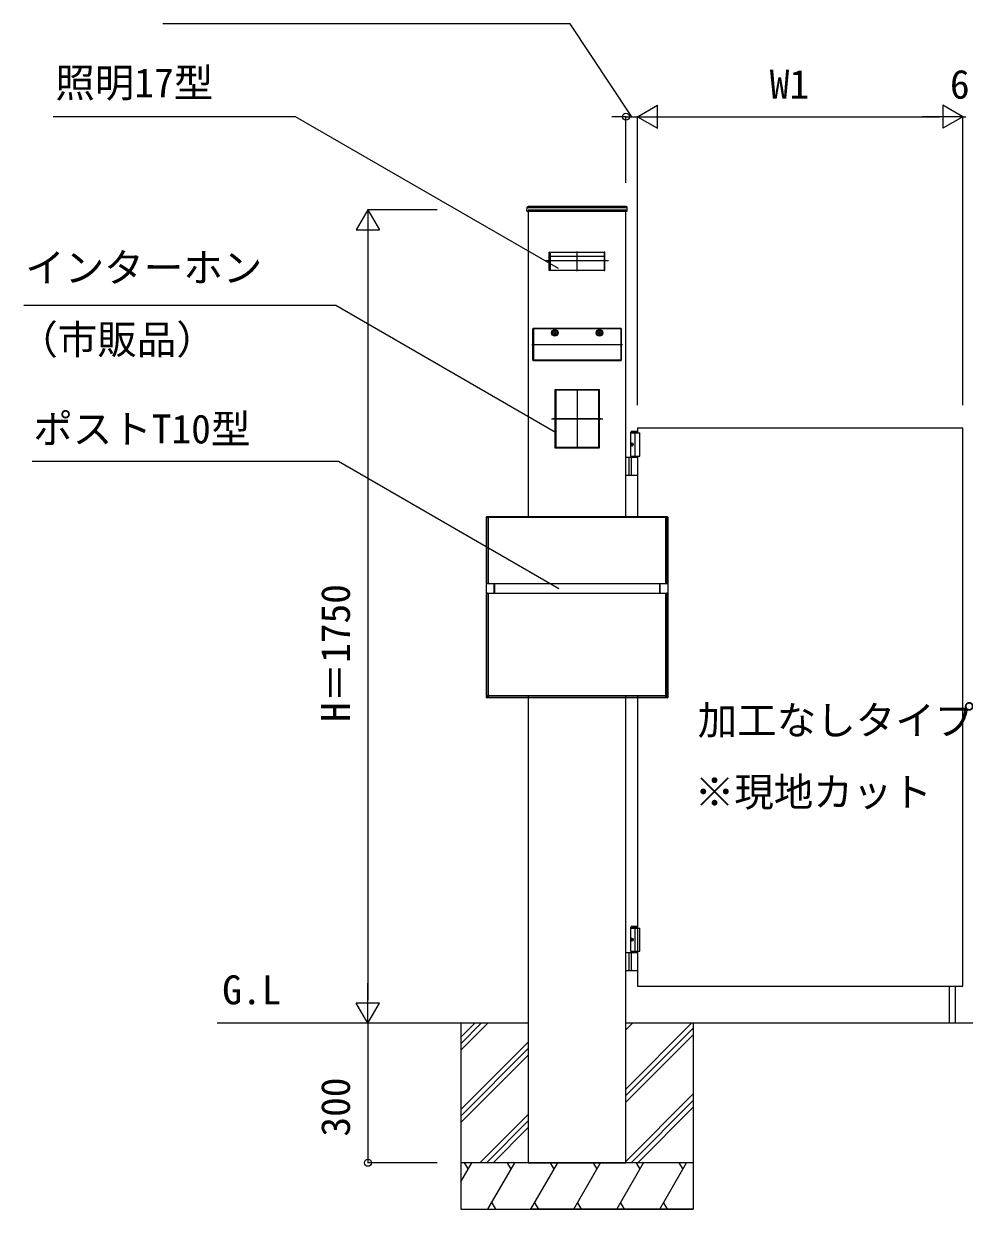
# Model space of a CAD drawing. Units: millimetres, scale not verified. Extents: x -4375 to 4375, y -6504 to 6475.
# Drawn here: x 405 to 2428, y -1714 to 836 of the extents above; entities that cross this region are included whole.
import ezdxf
from ezdxf.enums import TextEntityAlignment as Align

# ---------------------------------------------------------------- set-up
doc = ezdxf.new("R2010")
doc.units = ezdxf.units.MM
doc.header["$LTSCALE"] = 30
for name, color, linetype in [('0-1_USER1', 3, 'Continuous'), ('0-2_YKK_A1', 4, 'Continuous'), ('0-3_YKK_D', 6, 'Continuous')]:
    doc.layers.add(name, color=color, linetype=linetype)
doc.styles.add('ＭＳ ゴシック', font='')
doc.styles.get('ＭＳ ゴシック').set_extended_font_data('MS Gothic')

msp = doc.modelspace()

# ---------------------------------------------------------------- linework, layer by layer
at = {"layer": '0-2_YKK_A1'}
for p, q in [((1487.18, 433.34), (1487.6, 441.44)), ((1701.97, 440.34), (1488.49, 440.34)), ((1700.86, 443.34), (1489.6, 443.34)), ((1490.23, 436.34), (1490.23, 433.34)), ((1490.23, 436.34), (1700.23, 436.34)), ((1703.28, 433.34), (1702.86, 441.44)), ((1487.23, 433.34), (1703.28, 433.34)), ((1490.23, 433.34), (1490.23, -224.66)), ((1653.23, 344.15), (1537.23, 344.15)), ((1537.23, 336.15), (1653.23, 336.15)), ((1595.23, 303.85), (1595.23, 346.65)), ((1662.73, 326.34), (1527.73, 326.34)), ((1537.23, 306.35), (1653.23, 306.35)), ((1501.23, 181.34), (1500.23, 180.34)), ((1500.23, 112.34), (1500.23, 180.34)), ((1690.23, 180.34), (1500.23, 180.34)), ((1501.23, 181.34), (1689.23, 181.34)), ((1501.23, 181.34), (1501.23, 111.34)), ((1689.23, 181.34), (1689.23, 111.34)), ((1690.23, 180.34), (1689.23, 181.34)), ((1690.23, 180.34), (1690.23, 112.34)), ((1547.74, 169.81), (1547.74, 168.79)), ((1642.72, 169.81), (1642.72, 168.79)), ((1497.73, 146.34), (1692.73, 146.34)), ((1690.23, 112.34), (1500.23, 112.34)), ((1501.23, 111.34), (1500.23, 112.34)), ((1689.23, 111.34), (1501.23, 111.34)), ((1690.23, 112.34), (1689.23, 111.34)), ((1642.48, 49.04), (1547.98, 49.04)), ((1548.03, 47.84), (1548.03, -75.16)), ((1595.23, 50.34), (1595.23, -77.66)), ((1642.43, 47.84), (1642.43, -75.16)), ((1540.03, -13.66), (1650.43, -13.66)), ((1646.14, -13.66), (1543.13, -13.66)), ((1710.73, -42.66), (1711.88, -40.66)), ((1710.73, -42.66), (1710.73, -43.66)), ((1725.23, -42.66), (1710.73, -42.66)), ((1710.73, -93.66), (1710.73, -43.66)), ((1710.73, -43.66), (1730.23, -43.66)), ((1725.23, -43.66), (1710.73, -43.66)), ((1725.23, -40.66), (1711.88, -40.66)), ((1720.23, -93.66), (1720.23, -43.66)), ((2425.23, -33.66), (1725.23, -33.66)), ((1725.23, -33.66), (1725.23, -43.66)), ((2425.23, -1233.66), (2425.23, -33.66)), ((1642.48, -76.36), (1547.98, -76.36)), ((1712.02, -66.56), (1711.43, -66.56)), ((1712.02, -70.76), (1711.43, -70.76)), ((1713.04, -68.24), (1712.45, -68.24)), ((1713.04, -69.08), (1712.45, -69.08)), ((1725.23, -96.91), (1700.23, -96.91)), ((1706.73, -96.91), (1706.73, -134.91)), ((1710.73, -93.66), (1710.73, -96.91)), ((1712.42, -133.41), (1712.42, -98.41)), ((1715.88, -93.66), (1715.88, -96.91)), ((1725.23, -94.16), (1725.23, -224.66)), ((1700.23, -134.91), (1725.23, -134.91)), ((1400.23, -612.66), (1400.23, -224.66)), ((1401.23, -223.66), (1789.23, -223.66)), ((1401.23, -226.66), (1401.23, -225.66)), ((1401.23, -366.21), (1401.23, -226.66)), ((1402.23, -224.66), (1404.23, -224.66)), ((1404.23, -226.66), (1404.23, -366.21)), ((1404.33, -224.66), (1786.13, -224.66)), ((1404.33, -226.66), (1404.33, -224.66)), ((1404.33, -366.21), (1404.33, -226.66)), ((1786.23, -224.66), (1786.13, -224.66)), ((1786.13, -224.66), (1786.13, -226.66)), ((1786.13, -226.66), (1786.13, -366.21)), ((1786.23, -366.21), (1786.23, -226.66)), ((1789.23, -225.66), (1789.23, -226.66)), ((1789.23, -226.66), (1789.23, -366.21)), ((1790.23, -224.66), (1790.23, -612.66)), ((1401.23, -367.21), (1401.23, -366.21)), ((1404.33, -368.21), (1404.33, -366.21)), ((1786.13, -368.21), (1404.33, -368.21)), ((1416.23, -368.21), (1416.23, -388.21)), ((1417.23, -368.21), (1417.23, -388.21)), ((1773.23, -388.21), (1773.23, -368.21)), ((1774.23, -388.21), (1774.23, -368.21)), ((1786.13, -366.21), (1786.13, -368.21)), ((1786.23, -368.21), (1786.23, -366.21)), ((1788.23, -368.21), (1786.23, -368.21)), ((1789.23, -366.21), (1789.23, -367.21)), ((1401.23, -390.21), (1401.23, -389.21)), ((1401.23, -607.83), (1401.23, -390.21)), ((1402.23, -388.21), (1402.23, -390.21)), ((1402.23, -388.21), (1404.23, -388.21)), ((1404.23, -388.21), (1404.23, -390.21)), ((1404.23, -390.21), (1404.23, -607.83)), ((1404.33, -388.21), (1786.13, -388.21)), ((1404.33, -390.21), (1404.33, -388.21)), ((1404.33, -607.83), (1404.33, -390.21)), ((1786.13, -388.21), (1786.13, -390.21)), ((1786.13, -390.21), (1786.13, -607.83)), ((1786.23, -388.21), (1788.23, -388.21)), ((1786.23, -390.21), (1786.23, -388.21)), ((1786.23, -607.83), (1786.23, -390.21)), ((1789.23, -389.21), (1789.23, -390.21)), ((1789.23, -390.21), (1789.23, -607.83)), ((1401.23, -608.54), (1401.23, -607.83)), ((1401.23, -611.66), (1401.23, -611.48)), ((1402.23, -609.25), (1402.23, -612.37)), ((1404.23, -609.25), (1402.23, -609.25)), ((1404.23, -607.83), (1404.23, -609.25)), ((1404.23, -609.25), (1404.23, -612.37)), ((1786.13, -609.25), (1404.33, -609.25)), ((1490.23, -609.25), (1490.23, -1313.66)), ((1700.23, -1313.66), (1700.23, -609.25)), ((1725.23, -609.25), (1725.23, -1233.66)), ((1786.13, -607.83), (1786.13, -609.25)), ((1786.13, -609.25), (1786.13, -612.37)), ((1786.23, -609.25), (1786.23, -607.83)), ((1788.23, -609.25), (1786.23, -609.25)), ((1786.23, -612.37), (1786.23, -609.25)), ((1789.23, -607.83), (1789.23, -608.54)), ((1789.23, -608.54), (1789.23, -611.25)), ((1789.23, -611.25), (1789.23, -611.48)), ((1789.23, -611.48), (1789.23, -611.66)), ((1789.23, -613.66), (1401.23, -613.66)), ((1402.23, -612.37), (1404.23, -612.37)), ((1402.23, -612.65), (1403.12, -612.65)), ((1402.23, -612.66), (1403.23, -612.66)), ((1404.23, -612.66), (1404.33, -612.66)), ((1404.33, -612.37), (1786.13, -612.37)), ((1786.13, -612.66), (1404.33, -612.66)), ((1786.13, -612.37), (1786.13, -612.66)), ((1786.13, -612.66), (1786.23, -612.66)), ((1786.23, -612.66), (1786.23, -612.37)), ((1787.23, -612.66), (1786.23, -612.66)), ((1787.39, -612.64), (1787.23, -612.66)), ((1787.23, -612.66), (1788.23, -612.66)), ((1787.34, -612.65), (1788.23, -612.65)), ((1710.73, -1107.66), (1711.88, -1105.66)), ((1710.73, -1107.66), (1710.73, -1108.66)), ((1725.23, -1107.66), (1710.73, -1107.66)), ((1710.73, -1158.66), (1710.73, -1108.66)), ((1710.73, -1108.66), (1730.23, -1108.66)), ((1725.23, -1108.66), (1710.73, -1108.66)), ((1725.23, -1105.66), (1711.88, -1105.66)), ((1720.23, -1158.66), (1720.23, -1108.66)), ((1712.02, -1131.56), (1711.43, -1131.56)), ((1712.02, -1135.76), (1711.43, -1135.76)), ((1713.04, -1133.24), (1712.45, -1133.24)), ((1713.04, -1134.08), (1712.45, -1134.08)), ((1725.23, -1161.91), (1700.23, -1161.91)), ((1706.73, -1161.91), (1706.73, -1199.91)), ((1710.73, -1158.66), (1710.73, -1161.91)), ((1712.42, -1198.41), (1712.42, -1163.41)), ((1715.88, -1158.66), (1715.88, -1161.91)), ((1700.23, -1199.91), (1725.23, -1199.91)), ((1725.23, -1233.66), (2425.23, -1233.66)), ((2396.33, -1313.66), (2396.33, -1233.66)), ((2409.33, -1313.66), (2409.33, -1233.66)), ((1490.23, -1313.66), (820.8, -1313.66)), ((1345.23, -1357.56), (1389.13, -1313.66)), ((1345.23, -1343.42), (1374.99, -1313.66)), ((1345.23, -1371.7), (1403.27, -1313.66)), ((1345.23, -1313.66), (1345.23, -1713.66)), ((1490.23, -1313.66), (1490.23, -1613.66)), ((1700.23, -1313.69), (1700.25, -1313.66)), ((1700.23, -1327.83), (1714.4, -1313.66)), ((1700.23, -1455.11), (1841.68, -1313.66)), ((3156.23, -1313.66), (1700.23, -1313.66)), ((1700.23, -1469.25), (1845.23, -1324.25)), ((1845.23, -1313.66), (1845.23, -1713.66)), ((1700.23, -1483.39), (1845.23, -1338.39)), ((1345.23, -1498.98), (1490.23, -1353.98)), ((1345.23, -1513.12), (1490.23, -1368.12)), ((1345.23, -1527.27), (1490.23, -1382.27)), ((1700.23, -1610.67), (1845.23, -1465.67)), ((1711.38, -1613.66), (1845.23, -1479.81)), ((1725.52, -1613.66), (1845.23, -1493.96)), ((1386.11, -1613.66), (1490.23, -1509.55)), ((1400.25, -1613.66), (1490.23, -1523.69)), ((1414.4, -1613.66), (1490.23, -1537.83)), ((1845.23, -1613.66), (1345.23, -1613.66)), ((1345.23, -1654.33), (1368.71, -1613.66)), ((1352.49, -1613.66), (1360.6, -1627.7)), ((1403.35, -1713.66), (1461.08, -1613.66)), ((1444.87, -1613.66), (1452.98, -1627.7)), ((1490.23, -1613.66), (1700.23, -1613.66)), ((1844.23, -1613.66), (1494.23, -1613.66)), ((1495.73, -1713.66), (1553.46, -1613.66)), ((1537.25, -1613.66), (1545.35, -1627.7)), ((1588.1, -1713.66), (1645.84, -1613.66)), ((1629.62, -1613.66), (1637.73, -1627.7)), ((1680.48, -1713.66), (1738.21, -1613.66)), ((1722, -1613.66), (1730.11, -1627.7)), ((1772.85, -1713.66), (1830.59, -1613.66)), ((1814.37, -1613.66), (1822.48, -1627.7)), ((1411.46, -1699.62), (1419.56, -1713.66)), ((1503.83, -1699.62), (1511.94, -1713.66)), ((1596.21, -1699.62), (1604.31, -1713.66)), ((1688.58, -1699.62), (1696.69, -1713.66)), ((1780.96, -1699.62), (1789.07, -1713.66)), ((1345.23, -1713.66), (1845.23, -1713.66)), ((1844.23, -1713.66), (1494.23, -1713.66))]:
    msp.add_line(p, q, dxfattribs=at)
for points in [[(1700.23, -224.66), (1700.23, 433.34), (1700.23, 436.34)], [(1545.7, 170.83), (1544.68, 170.83), (1544.68, 171.85), (1545.7, 171.85)], [(1546.72, 172.87), (1546.72, 173.89), (1547.74, 173.89), (1547.74, 172.87)], [(1547.74, 168.79), (1546.72, 168.79), (1546.72, 169.81)], [(1548.76, 171.85), (1549.78, 171.85), (1549.78, 170.83), (1548.76, 170.83)], [(1641.7, 171.85), (1640.68, 171.85), (1640.68, 170.83), (1641.7, 170.83)], [(1643.74, 172.87), (1643.74, 173.89), (1642.72, 173.89), (1642.72, 172.87)], [(1642.72, 168.79), (1643.74, 168.79), (1643.74, 169.81)], [(1644.76, 170.83), (1645.78, 170.83), (1645.78, 171.85), (1644.76, 171.85)], [(1547.73, 47.84), (1549.23, 47.84), (1549.23, -75.16), (1547.73, -75.16)], [(1642.48, 49.34), (1642.48, 47.84), (1547.98, 47.84), (1547.98, 49.34)], [(1642.73, 47.84), (1641.23, 47.84), (1641.23, -75.16), (1642.73, -75.16)], [(1710.73, -93.66), (1730.23, -93.66), (1730.23, -43.66)], [(1642.48, -76.67), (1642.48, -75.16), (1547.98, -75.16), (1547.98, -76.67)], [(1710.94, -68.15), (1711, -68.1), (1711.1, -67.99), (1711.18, -67.87), (1711.24, -67.72), (1711.29, -67.56), (1711.32, -67.4)], [(1711.32, -69.92), (1711.29, -69.75), (1711.24, -69.6), (1711.18, -69.45), (1711.1, -69.32), (1711, -69.22), (1710.94, -69.17)], [(1711.91, -67.4), (1711.91, -67.56), (1711.93, -67.72), (1711.97, -67.87), (1712.04, -67.99), (1712.13, -68.1), (1712.22, -68.17), (1712.33, -68.22), (1712.45, -68.24)], [(1712.45, -69.08), (1712.33, -69.09), (1712.22, -69.14), (1712.13, -69.22), (1712.04, -69.32), (1711.97, -69.45), (1711.93, -69.6), (1711.91, -69.75), (1711.91, -69.92)], [(1404.33, -224.66), (1404.23, -224.66), (1404.23, -226.66)], [(1786.23, -226.66), (1786.23, -224.66), (1788.23, -224.66)], [(1404.23, -366.21), (1404.23, -368.21), (1402.23, -368.21)], [(1404.23, -390.21), (1402.23, -390.21), (1401.23, -390.21)], [(1401.23, -611.48), (1401.23, -611.25), (1401.23, -608.54)], [(1401.23, -611.45), (1401.23, -611.59), (1401.24, -611.74), (1401.27, -611.89)], [(1401.23, -611.48), (1401.23, -611.62), (1401.25, -611.75), (1401.28, -611.88)], [(1401.28, -611.88), (1401.27, -611.89), (1401.27, -611.89)], [(1404.33, -612.66), (1404.33, -612.37), (1404.33, -609.25), (1404.33, -607.83)], [(1786.23, -612.37), (1788.23, -612.37), (1788.23, -609.25)], [(1789.18, -611.88), (1789.21, -611.76), (1789.23, -611.62), (1789.23, -611.48)], [(1789.19, -611.89), (1789.19, -611.89), (1789.19, -611.89), (1789.18, -611.88)], [(1789.19, -611.89), (1789.21, -611.78), (1789.22, -611.66), (1789.23, -611.55), (1789.23, -611.45)], [(1402.23, -612.37), (1402.23, -612.64), (1403.07, -612.64)], [(1402.23, -612.66), (1402.23, -612.65), (1402.23, -612.64)], [(1403.07, -612.64), (1403.15, -612.65), (1403.23, -612.66)], [(1404.23, -612.37), (1404.23, -612.66), (1403.23, -612.66)], [(1787.39, -612.64), (1788.23, -612.64), (1788.23, -612.37)], [(1788.23, -612.66), (1788.23, -612.65), (1788.23, -612.64)], [(1710.73, -1158.66), (1730.23, -1158.66), (1730.23, -1108.66)], [(1710.94, -1133.15), (1711, -1133.1), (1711.1, -1132.99), (1711.18, -1132.87), (1711.24, -1132.72), (1711.29, -1132.56), (1711.32, -1132.4)], [(1711.32, -1134.92), (1711.29, -1134.75), (1711.24, -1134.6), (1711.18, -1134.45), (1711.1, -1134.32), (1711, -1134.22), (1710.94, -1134.17)], [(1711.91, -1132.4), (1711.91, -1132.56), (1711.93, -1132.72), (1711.97, -1132.87), (1712.04, -1132.99), (1712.13, -1133.1), (1712.22, -1133.17), (1712.33, -1133.22), (1712.45, -1133.24)], [(1712.45, -1134.08), (1712.33, -1134.09), (1712.22, -1134.14), (1712.13, -1134.22), (1712.04, -1134.32), (1711.97, -1134.45), (1711.93, -1134.6), (1711.91, -1134.75), (1711.91, -1134.92)], [(1490.23, -1613.66), (1700.23, -1613.66), (1700.23, -1313.66)]]:
    msp.add_lwpolyline(points, dxfattribs=at)
for points in [[(1537.23, 305.85), (1535.23, 305.85), (1535.23, 344.65), (1537.23, 344.65)], [(1653.23, 305.85), (1655.23, 305.85), (1655.23, 344.65), (1653.23, 344.65)], [(1642.73, -76.66), (1547.73, -76.66), (1547.73, 49.34), (1642.73, 49.34)]]:
    msp.add_lwpolyline(points, close=True, dxfattribs=at)
for centre, radius in [((1547.23, 171.34), 7), ((1547.23, 171.34), 5.75), ((1547.23, 171.34), 5), ((1643.23, 171.34), 7), ((1643.23, 171.34), 5.75), ((1643.23, 171.34), 5)]:
    msp.add_circle(centre, radius, dxfattribs=at)
for centre, radius, start, end in [((1489.6, 441.34), 2, 90, 177), ((1700.86, 441.34), 2, 3, 90), ((1545.7, 172.87), 1.02, 270, 0), ((1545.7, 169.81), 1.02, 0, 90), ((1548.76, 172.87), 1.02, 180, 270), ((1548.76, 169.81), 1.02, 90, 180), ((1641.7, 172.87), 1.02, 270, 360), ((1641.7, 169.81), 1.02, 360, 90), ((1644.76, 172.87), 1.02, 180, 270), ((1644.76, 169.81), 1.02, 90, 180), ((1713.92, -98.41), 1.5, 90, 180), ((1713.92, -133.41), 1.5, 180, 270), ((1401.23, -224.66), 1, 90, 180), ((1402.23, -225.66), 1, 90, 180), ((1788.23, -225.66), 1, 0, 90), ((1789.23, -224.66), 1, 0, 90), ((1402.23, -367.21), 1, 180, 270), ((1788.23, -367.21), 1, 270, 0), ((1402.23, -389.21), 1, 90, 180), ((1788.23, -389.21), 1, 0, 90), ((1402.1, -608.36), 0.893, 191.41987, 278.05063), ((1402.23, -611.66), 1, 180, 270), ((1402.23, -611.66), 0.987, 193.17772, 270), ((1402.23, -611.66), 0.975, 193.17772, 270), ((1402.16, -611.34), 1.03, 211.76179, 274.12971), ((1788.35, -608.36), 0.893, 261.95054, 348.57826), ((1788.23, -611.66), 1, 270, 0), ((1788.23, -611.66), 0.975, 270, 346.82228), ((1788.3, -611.34), 1.03, 265.86947, 328.2396), ((1788.23, -611.66), 0.987, 270, 346.82228), ((1401.23, -612.66), 1, 180, 270), ((1789.23, -612.66), 1, 270, 0), ((1713.92, -1163.41), 1.5, 90, 180), ((1713.92, -1198.41), 1.5, 180, 270)]:
    msp.add_arc(centre, radius, start, end, dxfattribs=at)
for centre in [(1713.39, -68.66), (1713.39, -1133.66)]:
    msp.add_ellipse(centre, major_axis=(0, 3.5), ratio=0.707107, dxfattribs=at)
for centre, start_param, end_param in [((1717.62, -68.66), 1.3352921, 1.4303349), ((1717.62, -68.66), 1.7112577, 1.8063006), ((1718.21, -68.66), 1.3352921, 1.4303349), ((1718.21, -68.66), 1.7112577, 1.8063006), ((1719.4, -68.66), 1.5241127, 1.6174799), ((1717.62, -1133.66), 1.3352921, 1.4303349), ((1717.62, -1133.66), 1.7112577, 1.8063006), ((1718.21, -1133.66), 1.3352921, 1.4303349), ((1718.21, -1133.66), 1.7112577, 1.8063006), ((1719.4, -1133.66), 1.5241127, 1.6174799)]:
    msp.add_ellipse(centre, major_axis=(0, 9), ratio=0.707107, start_param=start_param, end_param=end_param, dxfattribs=at)
at = {"layer": '0-3_YKK_D'}
for p, q in [((1725.23, 636.34), (1768.53, 661.34)), ((1768.53, 611.34), (1768.53, 661.34)), ((2425.23, 636.34), (2381.93, 661.34)), ((2381.93, 661.34), (2381.93, 611.34)), ((1700.23, 636.34), (1670.23, 636.34)), ((1700.23, 494.34), (1700.23, 637.34)), ((1700.23, 636.34), (1725.23, 636.34)), ((1700.23, 636.34), (1725.23, 636.34)), ((1725.23, 621.33), (1725.23, 637.34)), ((1725.23, 16.23), (1725.23, 637.34)), ((1725.23, 636.34), (1755.23, 636.34)), ((1725.23, 636.34), (1768.53, 611.34)), ((1725.23, 636.34), (1811.83, 636.34)), ((1775.23, 636.34), (2375.23, 636.34)), ((2425.23, 636.34), (2338.63, 636.34)), ((2425.23, 636.34), (2381.93, 611.34)), ((2425.23, 636.34), (2395.23, 636.34)), ((2425.23, 16.23), (2425.23, 637.34)), ((2425.23, 494.34), (2425.23, 637.34)), ((2425.23, 636.34), (2431.23, 636.34)), ((1145.23, 436.34), (1120.23, 393.04)), ((1294.23, 436.34), (1144.23, 436.34)), ((1145.23, 436.34), (1170.23, 393.04)), ((1145.23, 436.34), (1145.23, 349.73)), ((1120.23, 393.04), (1170.23, 393.04)), ((1145.23, 386.34), (1145.23, -1263.66)), ((1145.23, -1313.66), (1145.23, -1227.06)), ((1145.23, -1313.66), (1120.23, -1270.36)), ((1170.23, -1270.36), (1120.23, -1270.36)), ((1145.23, -1313.66), (1170.23, -1270.36)), ((1145.23, -1313.66), (1145.23, -1613.66)), ((1294.23, -1613.66), (1144.23, -1613.66))]:
    msp.add_line(p, q, dxfattribs=at)
for points in [[(1712.73, 636.34), (1580.62, 836.34), (704.14, 836.34)], [(1554.86, 309.75), (989.21, 636.34), (468.1, 636.34)], [(1548.63, -42.55), (1076.41, 230.09), (404.62, 230.09)], [(1556.18, -379.18), (1081.85, -105.33), (423.1, -105.33)]]:
    msp.add_lwpolyline(points, dxfattribs=at)
for centre in [(1700.23, 636.34), (1145.23, -1613.66)]:
    msp.add_circle(centre, 7.5, dxfattribs=at)

# ---------------------------------------------------------------- texts
at = {"layer": '0-1_USER1', "style": 'ＭＳ ゴシック'}
msp.add_text('G.L', height=62.32, dxfattribs=at).set_placement((831.65, -1291.5), align=Align.BOTTOM_LEFT)
at = {"layer": '0-3_YKK_D', "style": 'ＭＳ ゴシック'}
for s, p in [('照明17型', (472.56, 659.46)), ('W1', (2009.55, 656.34)), ('6', (2397.32, 656.34)), ('インターホン', (407.95, 261.92)), ('（市販品）', (392.98, 107.21)), ('ポストT10型', (425.14, -85.1)), ('加工なしタイプ（H17）', (1854.67, -711.67)), ('※現地カット', (1848.39, -865.89))]:
    msp.add_text(s, height=62.32, dxfattribs=at).set_placement(p, align=Align.BOTTOM_LEFT)
for s, p in [('H＝1750', (1125.23, -665.89)), ('300', (1125.23, -1557.36))]:
    msp.add_text(s, height=62.32, rotation=90, dxfattribs=at).set_placement(p, align=Align.BOTTOM_LEFT)

doc.saveas('drawing.dxf')
